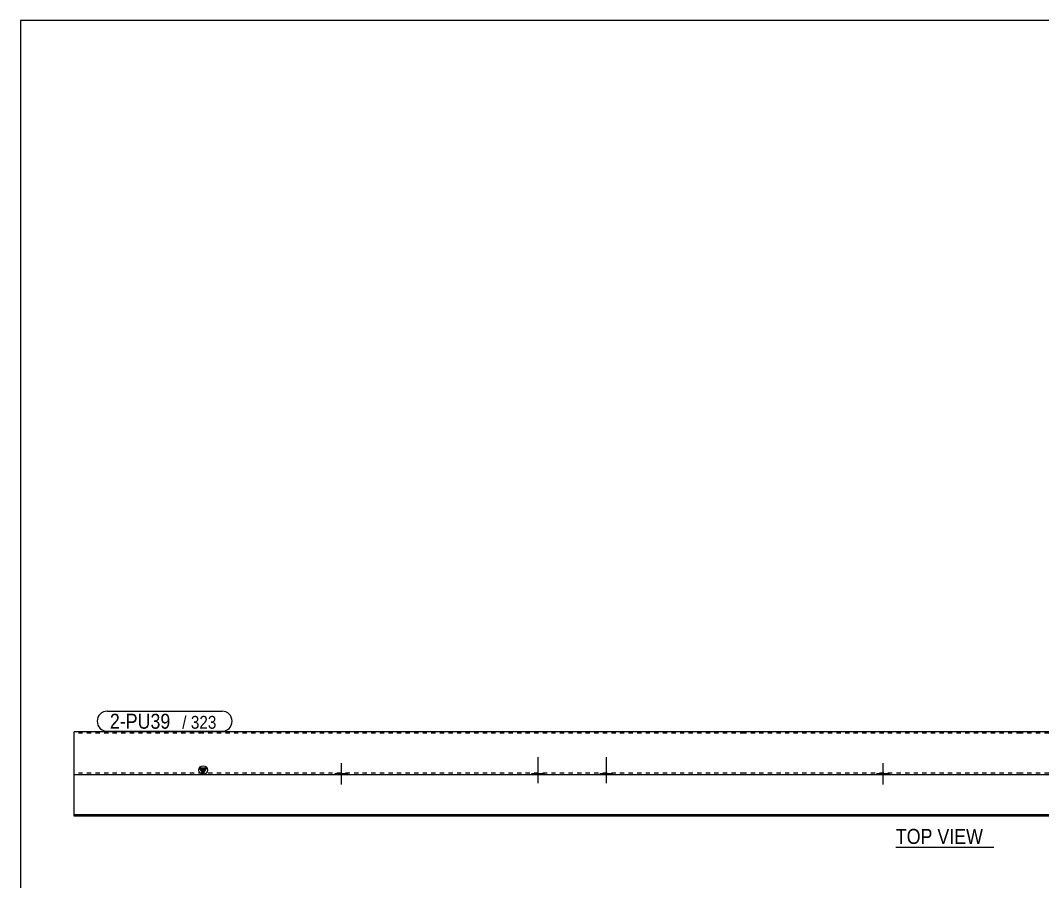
# Model space of a CAD drawing. Header units: millimetres. Extents: x 2 to 579, y 1 to 405.
# Drawn here: x 5 to 243.3, y 204.3 to 405 of the extents above; entities that cross this region are included whole.
import ezdxf

# ---------------------------------------------------------------- set-up
doc = ezdxf.new("R2010")
doc.units = ezdxf.units.MM
doc.linetypes.add('XKITLINE00', pattern=[0])
doc.linetypes.add('XKITLINE01', pattern=[4, 1, -1, 1, -1])
for name, color, linetype, lineweight in [('Bolt', 3, 'Continuous', 0), ('DrawingSheet', 5, 'Continuous', 0), ('OtherObjectType', 7, 'Continuous', 0), ('Part', 2, 'Continuous', 0), ('PartMark', 7, 'Continuous', 0)]:
    doc.layers.add(name, color=color, linetype=linetype, lineweight=lineweight)
doc.styles.add('ARIAL', font='ARIAL.TTF')

# ---------------------------------------------------------------- blocks, each defined once
blk = doc.blocks.new('*A7')
at = {"layer": 'Bolt'}
for points in [[(124.21, 229.25), (124.21, 229.61), (127.01, 229.61), (127.01, 229.25)], [(124.21, 229.25), (124.21, 229.61), (127.01, 229.61), (127.01, 229.25)], [(140.21, 229.25), (140.21, 229.61), (143.01, 229.61), (143.01, 229.25)], [(140.21, 229.25), (140.21, 229.61), (143.01, 229.61), (143.01, 229.25)]]:
    blk.add_hatch(color=3, dxfattribs=at).paths.add_polyline_path(points, flags=17)
at = {"layer": 'Bolt', "color": 3, "linetype": 'XKITLINE00', "lineweight": 0}
for p, q in [((125.61, 233.29), (125.61, 227.29)), ((125.61, 233.29), (125.61, 227.29)), ((141.61, 233.29), (141.61, 227.29)), ((141.61, 233.29), (141.61, 227.29)), ((124.21, 229.61), (124.21, 229.25)), ((124.21, 229.61), (124.21, 229.25)), ((127.01, 229.61), (127.01, 229.25)), ((127.01, 229.61), (127.01, 229.25)), ((140.21, 229.61), (140.21, 229.25)), ((140.21, 229.61), (140.21, 229.25)), ((143.01, 229.61), (143.01, 229.25)), ((143.01, 229.61), (143.01, 229.25))]:
    blk.add_line(p, q, dxfattribs=at)
blk = doc.blocks.new('*A8')
at = {"layer": 'Bolt'}
blk.add_hatch(color=3, dxfattribs=at).paths.add_polyline_path([(78.39, 229.25), (78.39, 229.61), (81.19, 229.61), (81.19, 229.25)], flags=17)
blk.add_hatch(color=3, dxfattribs=at).paths.add_polyline_path([(78.39, 229.25), (78.39, 229.61), (81.19, 229.61), (81.19, 229.25)], flags=17)
at = {"layer": 'Bolt', "color": 3, "linetype": 'XKITLINE00', "lineweight": 0}
for p, q in [((79.79, 231.93), (79.79, 226.93)), ((79.79, 231.93), (79.79, 226.93)), ((78.39, 229.61), (78.39, 229.25)), ((78.39, 229.61), (78.39, 229.25)), ((81.19, 229.61), (81.19, 229.25)), ((81.19, 229.61), (81.19, 229.25))]:
    blk.add_line(p, q, dxfattribs=at)
blk = doc.blocks.new('*A9')
at = {"layer": 'Bolt'}
blk.add_hatch(color=3, dxfattribs=at).paths.add_polyline_path([(204.7, 229.25), (204.7, 229.61), (207.5, 229.61), (207.5, 229.25)], flags=17)
blk.add_hatch(color=3, dxfattribs=at).paths.add_polyline_path([(204.7, 229.25), (204.7, 229.61), (207.5, 229.61), (207.5, 229.25)], flags=17)
at = {"layer": 'Bolt', "color": 3, "linetype": 'XKITLINE00', "lineweight": 0}
for p, q in [((206.1, 231.93), (206.1, 226.93)), ((206.1, 231.93), (206.1, 226.93)), ((204.7, 229.61), (204.7, 229.25)), ((204.7, 229.61), (204.7, 229.25)), ((207.5, 229.61), (207.5, 229.25)), ((207.5, 229.61), (207.5, 229.25))]:
    blk.add_line(p, q, dxfattribs=at)
blk = doc.blocks.new('*A12')
at = {"layer": 'Part'}
blk.add_hatch(color=2, dxfattribs=at).paths.add_polyline_path([(46.79, 230.83), (48.39, 230.83), (47.59, 229.43)], flags=17)
at = {"layer": 'Part', "color": 2, "linetype": 'XKITLINE00', "lineweight": 0}
for p, q in [((17.5, 219.97), (17.5, 239.25)), ((47.5, 239.25), (17.5, 239.25)), ((173.8, 239.25), (47.6, 239.25)), ((238.29, 239.25), (173.9, 239.25)), ((302.78, 239.25), (238.39, 239.25)), ((47.5, 229.25), (17.5, 229.25)), ((47.59, 229.43), (46.79, 230.83)), ((46.79, 230.83), (48.39, 230.83)), ((48.39, 230.83), (47.59, 229.43)), ((173.8, 229.25), (47.6, 229.25)), ((238.29, 229.25), (173.9, 229.25)), ((302.78, 229.25), (238.39, 229.25)), ((17.5, 219.61), (17.5, 219.97)), ((17.5, 219.97), (47.5, 219.97)), ((47.5, 219.61), (17.5, 219.61)), ((47.6, 219.97), (173.8, 219.97)), ((173.8, 219.61), (47.6, 219.61)), ((173.9, 219.97), (238.29, 219.97)), ((238.29, 219.61), (173.9, 219.61)), ((238.39, 219.97), (302.78, 219.97)), ((302.78, 219.61), (238.39, 219.61))]:
    blk.add_line(p, q, dxfattribs=at)
at = {"layer": 'Part', "color": 7, "linetype": 'XKITLINE01', "lineweight": 0}
for p, q in [((47.5, 238.89), (17.5, 238.89)), ((173.8, 238.89), (47.6, 238.89)), ((238.29, 238.89), (173.9, 238.89)), ((302.78, 238.89), (238.39, 238.89)), ((47.5, 229.61), (17.5, 229.61)), ((173.8, 229.61), (47.6, 229.61)), ((238.29, 229.61), (173.9, 229.61)), ((302.78, 229.61), (238.39, 229.61))]:
    blk.add_line(p, q, dxfattribs=at)
at = {"layer": 'Part', "color": 2, "linetype": 'XKITLINE00', "lineweight": 0}
blk.add_circle((47.59, 230.33), 1, dxfattribs=at)
blk = doc.blocks.new('*A13')
at = {"layer": 'DrawingSheet', "color": 5, "linetype": 'XKITLINE00', "lineweight": 0}
for p, q in [((579, 405), (5, 405)), ((5, 405), (5, 5))]:
    blk.add_line(p, q, dxfattribs=at)
blk = doc.blocks.new('*A42')
at = {"layer": 'PartMark', "color": 7, "linetype": 'XKITLINE00', "lineweight": 0}
for p, q in [((25.25, 244.05), (52.01, 244.05)), ((25.25, 239.35), (52.01, 239.35))]:
    blk.add_line(p, q, dxfattribs=at)
for centre, start, end in [((25.25, 241.7), 90, 270), ((52.01, 241.7), 270, 90)]:
    blk.add_arc(centre, 2.35, start, end, dxfattribs=at)
at = {"layer": 'PartMark', "color": 1, "style": 'ARIAL', "width": 0.85}
blk.add_text('2-PU39', height=3.5, dxfattribs=at).set_placement((25.85, 239.95))
at = {"layer": 'PartMark', "color": 3, "style": 'ARIAL', "width": 0.85}
for s, p in [('/', (42.73, 239.95)), ('323', (44.74, 239.95))]:
    blk.add_text(s, height=3, dxfattribs=at).set_placement(p)
blk = doc.blocks.new('*A43')
at = {"layer": 'OtherObjectType', "color": 7, "linetype": 'XKITLINE00', "lineweight": 0}
blk.add_line((209.12, 212.36), (231.94, 212.36), dxfattribs=at)
at = {"layer": 'OtherObjectType', "color": 7, "style": 'ARIAL', "width": 0.85}
blk.add_text('TOP VIEW', height=3.5, dxfattribs=at).set_placement((209.12, 213.11))

msp = doc.modelspace()

# ---------------------------------------------------------------- block references
at = {"lineweight": 0}
for name in ['*A13', '*A42', '*A8', '*A7', '*A9', '*A43']:
    msp.add_blockref(name, (0, 0), dxfattribs=at)
at = {"layer": 'Part', "lineweight": 0}
msp.add_blockref('*A12', (0, 0), dxfattribs=at)

doc.saveas('drawing.dxf')
